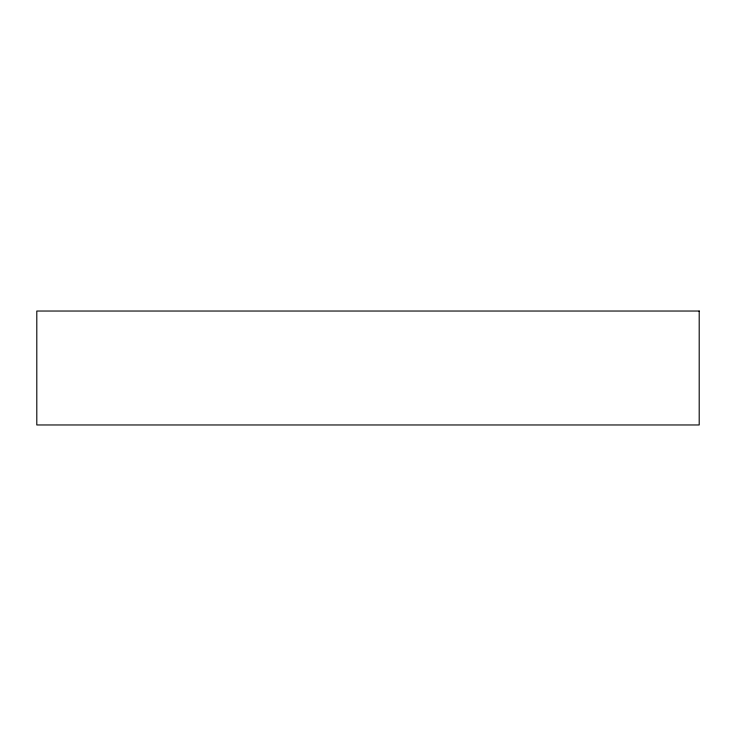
<?xml version="1.0" encoding="UTF-8"?>
<svg xmlns="http://www.w3.org/2000/svg" width="736" height="736" viewBox="0 0 736 736"><rect width="100%" height="100%" fill="white"/><g stroke="black" fill="none" stroke-linecap="round" stroke-linejoin="round"><path stroke-width="1.1" d="M699.2 311.034L36.8 311.034L36.8 424.966L699.2 424.966L699.2 311.034"/></g></svg>
